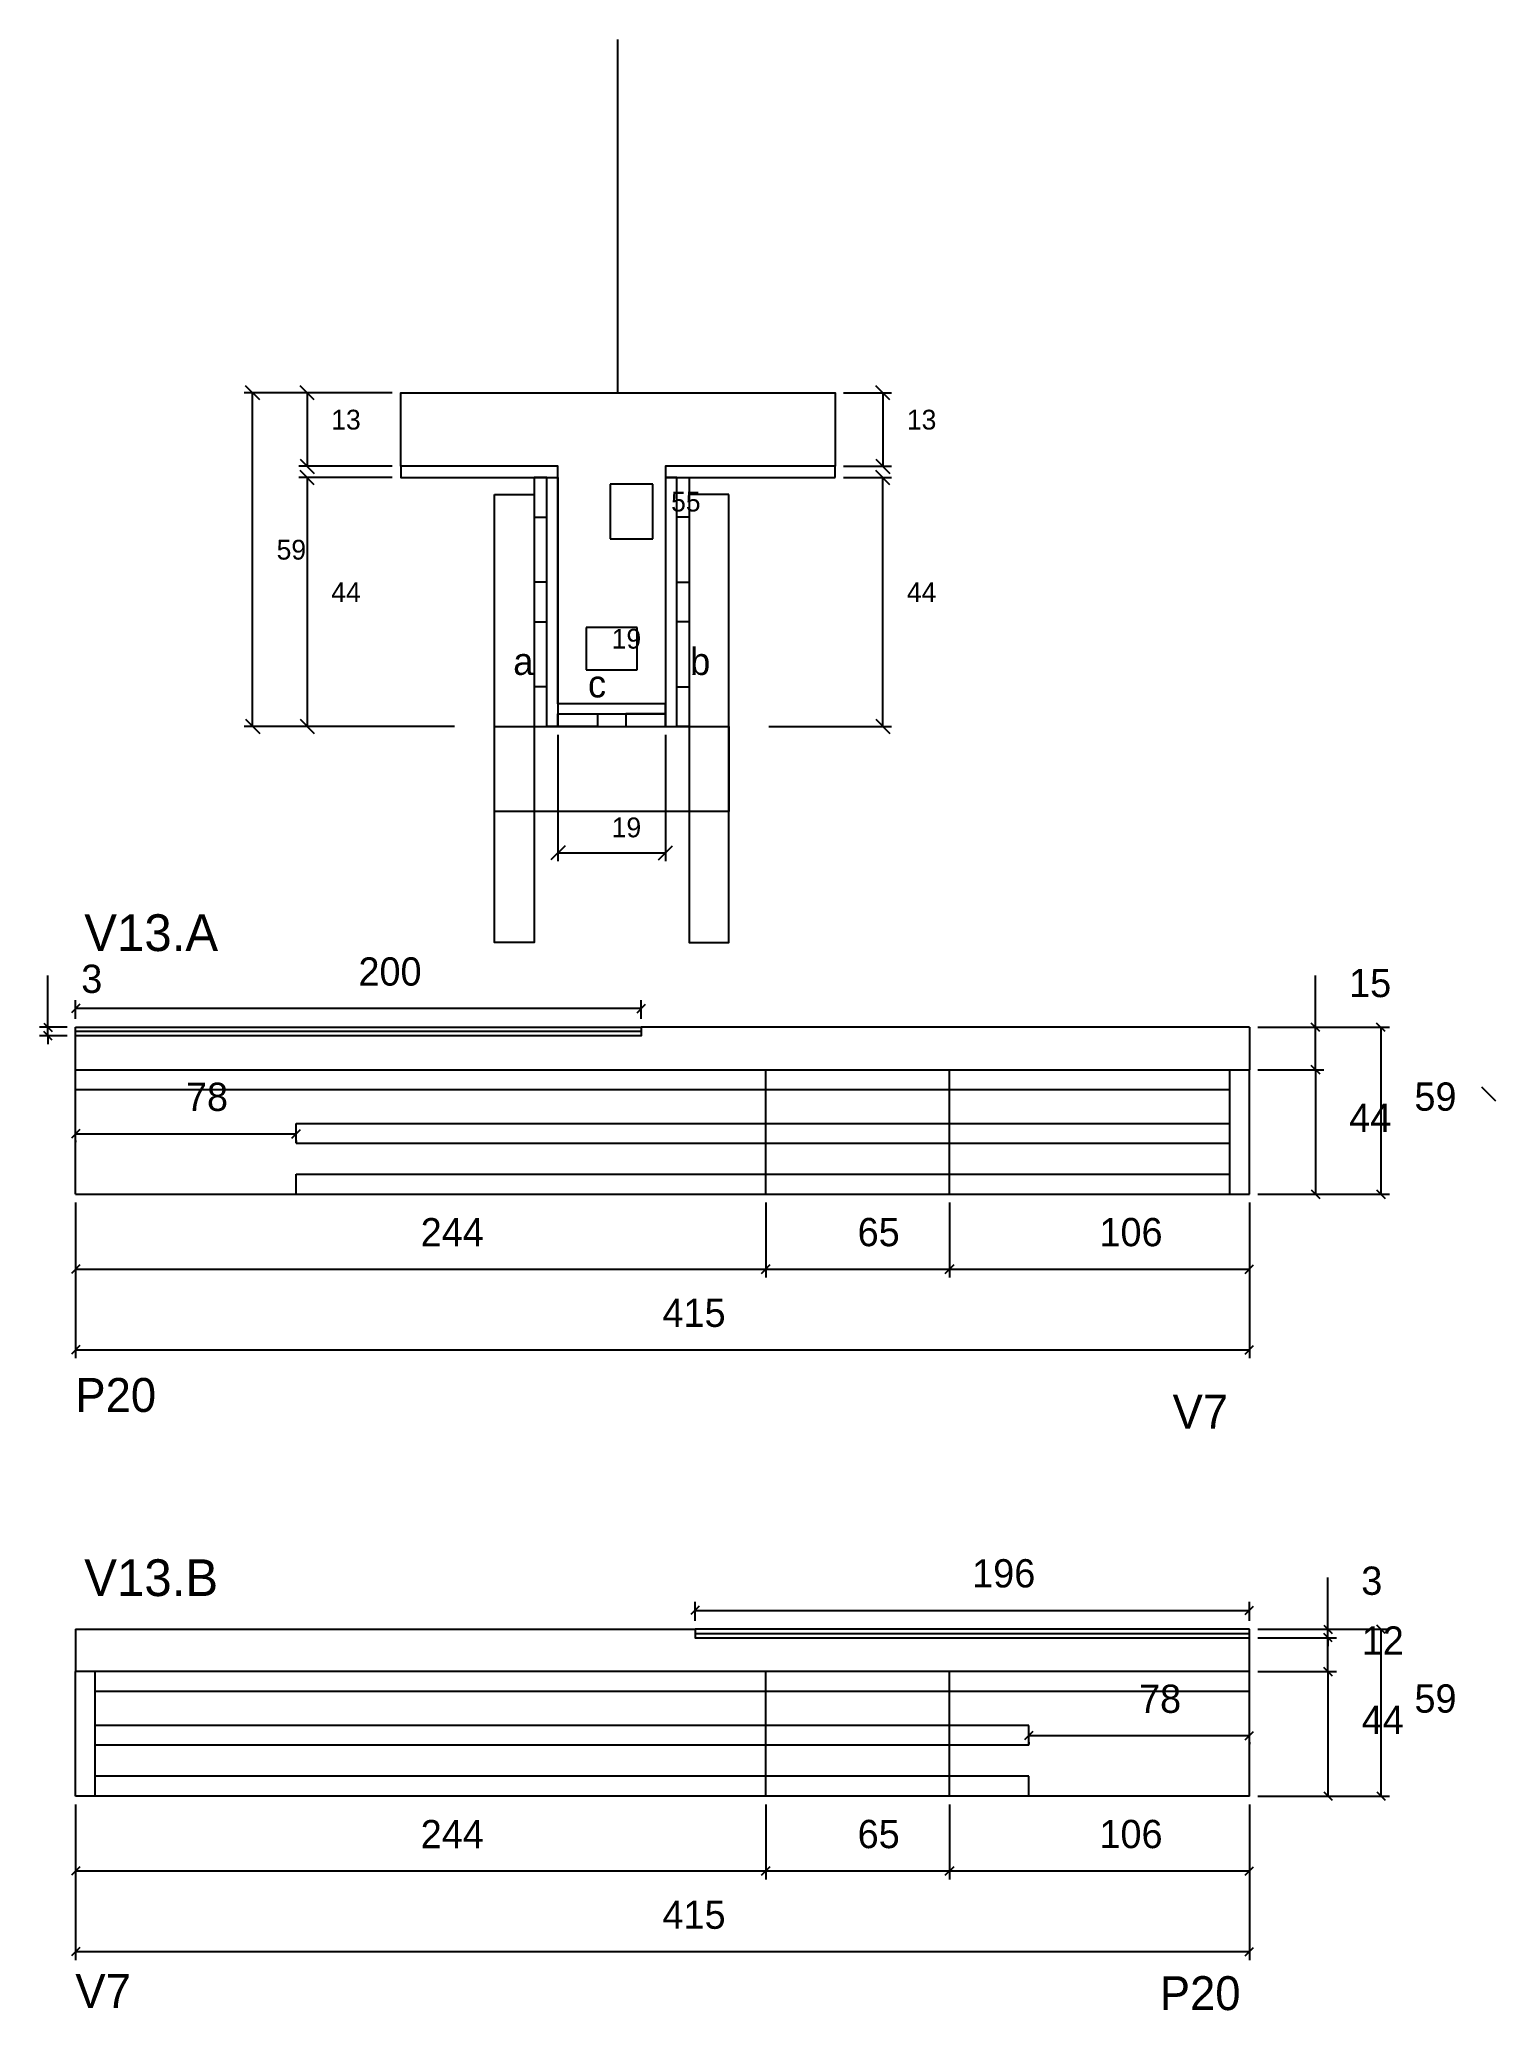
# Model space of a CAD drawing. Header units: metres. Extents: x 6731 to 7246, y 4180 to 4877.
import ezdxf

# ---------------------------------------------------------------- set-up
doc = ezdxf.new("R2010")
doc.units = ezdxf.units.M

msp = doc.modelspace()

# ---------------------------------------------------------------- linework, layer by layer
at = {"layer": 'CONCRETO', "color": 251}
msp.add_lwpolyline([(6858.9, 4726.1), (6858.9, 4752.1), (7012.5, 4752.1), (7012.5, 4726.1), (6952.5, 4726.1), (6952.5, 4642.1), (6914.5, 4642.1), (6914.5, 4726.1), (6858.9, 4726.1)], dxfattribs=at)
at = {"layer": 'COTA', "color": 4}
for p, q in [((6855.9, 4752.1), (6803.52, 4752.1)), ((6806.52, 4634.1), (6806.52, 4752.1)), ((6855.9, 4752.1), (6822.84, 4752.1)), ((6825.84, 4752.1), (6825.84, 4726.1)), ((7015.5, 4752.1), (7032.37, 4752.1)), ((7029.37, 4752.1), (7029.37, 4726.1)), ((6855.9, 4726.1), (6822.84, 4726.1)), ((6855.9, 4722.1), (6822.84, 4722.1)), ((6825.84, 4722.1), (6825.84, 4634.1)), ((7015.5, 4726.1), (7032.37, 4726.1)), ((7015.5, 4722.1), (7032.37, 4722.1)), ((7029.37, 4634.1), (7029.37, 4722.1)), ((6877.9, 4634.1), (6803.52, 4634.1)), ((6877.9, 4634.1), (6822.84, 4634.1)), ((6914.5, 4631.1), (6914.5, 4586.37)), ((6952.5, 4631.1), (6952.5, 4586.37)), ((6989.1, 4634.1), (7032.37, 4634.1)), ((6914.5, 4589.37), (6952.5, 4589.37)), ((6734.15, 4527.65), (6734.15, 4545.98)), ((7182.33, 4527.65), (7182.33, 4546.02)), ((6743.95, 4530.65), (6743.95, 4537.3)), ((6943.95, 4534.3), (6743.95, 4534.3)), ((6943.95, 4530.65), (6943.95, 4537.3)), ((6740.95, 4527.65), (6731.15, 4527.65)), ((6734.15, 4524.65), (6734.15, 4527.65)), ((7161.95, 4527.65), (7208.46, 4527.65)), ((7161.95, 4527.65), (7185.33, 4527.65)), ((7182.33, 4512.65), (7182.33, 4527.65)), ((7205.46, 4527.65), (7205.46, 4468.65)), ((6740.95, 4524.65), (6731.15, 4524.65)), ((6734.15, 4524.65), (6734.15, 4521.65)), ((7161.95, 4512.65), (7185.33, 4512.65)), ((7161.95, 4512.65), (7185.33, 4512.65)), ((7182.33, 4512.65), (7182.33, 4468.65)), ((6743.95, 4489.97), (6821.95, 4489.97)), ((6743.95, 4487.65), (6743.95, 4486.97)), ((6821.95, 4487.65), (6821.95, 4486.97)), ((6743.95, 4465.65), (6743.95, 4410.57)), ((6743.95, 4465.65), (6743.95, 4439.11)), ((6987.95, 4465.65), (6987.95, 4439.11)), ((6987.95, 4465.65), (6987.95, 4439.11)), ((7052.95, 4465.65), (7052.95, 4439.11)), ((7052.95, 4465.65), (7052.95, 4439.11)), ((7158.95, 4465.65), (7158.95, 4410.57)), ((7158.95, 4465.65), (7158.95, 4439.11)), ((7161.95, 4468.65), (7208.46, 4468.65)), ((7161.95, 4468.65), (7185.33, 4468.65)), ((6743.95, 4442.11), (6987.95, 4442.11)), ((6987.95, 4442.11), (7052.95, 4442.11)), ((7052.95, 4442.11), (7158.95, 4442.11)), ((6743.95, 4413.57), (7158.95, 4413.57)), ((7186.74, 4314.73), (7186.74, 4333.07)), ((6962.95, 4317.73), (6962.95, 4324.39)), ((7158.95, 4317.73), (7158.95, 4324.39)), ((6962.95, 4321.39), (7158.95, 4321.39)), ((7161.95, 4314.73), (7189.74, 4314.73)), ((7161.95, 4314.73), (7208.47, 4314.73)), ((7161.95, 4311.73), (7189.74, 4311.73)), ((7161.95, 4311.73), (7189.74, 4311.73)), ((7186.74, 4311.73), (7186.74, 4314.73)), ((7186.74, 4311.73), (7186.74, 4308.73)), ((7186.74, 4299.73), (7186.74, 4311.73)), ((7205.47, 4314.73), (7205.47, 4255.73)), ((7161.95, 4299.73), (7189.74, 4299.73)), ((7161.95, 4299.73), (7189.74, 4299.73)), ((7186.74, 4299.73), (7186.74, 4255.73)), ((7158.95, 4277.06), (7080.95, 4277.06)), ((7080.95, 4274.73), (7080.95, 4274.06)), ((7158.95, 4274.73), (7158.95, 4274.06)), ((7161.95, 4255.73), (7208.47, 4255.73)), ((7161.95, 4255.73), (7189.74, 4255.73)), ((6743.95, 4252.73), (6743.95, 4197.66)), ((6743.95, 4252.73), (6743.95, 4226.19)), ((6987.95, 4252.73), (6987.95, 4226.19)), ((6987.95, 4252.73), (6987.95, 4226.19)), ((7052.95, 4252.73), (7052.95, 4226.19)), ((7052.95, 4252.73), (7052.95, 4226.19)), ((7158.95, 4252.73), (7158.95, 4197.66)), ((7158.95, 4252.73), (7158.95, 4226.19)), ((6987.95, 4229.19), (6743.95, 4229.19)), ((7052.95, 4229.19), (6987.95, 4229.19)), ((7158.95, 4229.19), (7052.95, 4229.19)), ((7158.95, 4200.66), (6743.95, 4200.66))]:
    msp.add_line(p, q, dxfattribs=at)
at = {"layer": 'COTA'}
for p, q in [((6745.45, 4535.8), (6742.45, 4532.8)), ((6942.45, 4532.8), (6945.45, 4535.8)), ((6732.65, 4529.15), (6735.65, 4526.15)), ((6735.65, 4523.15), (6732.65, 4526.15)), ((7183.83, 4526.15), (7180.83, 4529.15)), ((7206.96, 4526.15), (7203.96, 4529.15)), ((7183.83, 4511.15), (7180.83, 4514.15)), ((7180.83, 4514.15), (7183.83, 4511.15)), ((6745.45, 4491.47), (6742.45, 4488.47)), ((6820.45, 4488.47), (6823.45, 4491.47)), ((7180.83, 4470.15), (7183.83, 4467.15)), ((7203.96, 4470.15), (7206.96, 4467.15)), ((6745.45, 4443.61), (6742.45, 4440.61)), ((6989.45, 4443.61), (6986.45, 4440.61)), ((6986.45, 4440.61), (6989.45, 4443.61)), ((7051.45, 4440.61), (7054.45, 4443.61)), ((7054.45, 4443.61), (7051.45, 4440.61)), ((7157.45, 4440.61), (7160.45, 4443.61)), ((6745.45, 4415.07), (6742.45, 4412.07)), ((7157.45, 4412.07), (7160.45, 4415.07)), ((6964.45, 4322.89), (6961.45, 4319.89)), ((7157.45, 4319.89), (7160.45, 4322.89)), ((7185.24, 4316.23), (7188.24, 4313.23)), ((7206.97, 4313.23), (7203.97, 4316.23)), ((7188.24, 4310.23), (7185.24, 4313.23)), ((7188.24, 4310.23), (7185.24, 4313.23)), ((7188.24, 4298.23), (7185.24, 4301.23)), ((7185.24, 4301.23), (7188.24, 4298.23)), ((7082.45, 4278.56), (7079.45, 4275.56)), ((7157.45, 4275.56), (7160.45, 4278.56)), ((7185.24, 4257.23), (7188.24, 4254.23)), ((7203.97, 4257.23), (7206.97, 4254.23)), ((6745.45, 4230.69), (6742.45, 4227.69)), ((6989.45, 4230.69), (6986.45, 4227.69)), ((6986.45, 4227.69), (6989.45, 4230.69)), ((7051.45, 4227.69), (7054.45, 4230.69)), ((7054.45, 4230.69), (7051.45, 4227.69)), ((7157.45, 4227.69), (7160.45, 4230.69)), ((6745.45, 4202.16), (6742.45, 4199.16)), ((7157.45, 4199.16), (7160.45, 4202.16))]:
    msp.add_line(p, q, dxfattribs=at)
at = {"layer": 'COTA', "color": 241}
for p, q in [((7158.95, 4527.65), (6943.95, 4527.65)), ((7158.95, 4527.65), (7158.95, 4512.65)), ((6743.95, 4512.65), (6743.95, 4524.65)), ((6743.95, 4314.73), (6962.95, 4314.73)), ((6743.95, 4314.73), (6743.95, 4299.73)), ((7158.95, 4299.73), (7158.95, 4311.73))]:
    msp.add_line(p, q, dxfattribs=at)
at = {"layer": 'COTA'}
for points in [[(6809.02, 4749.6), (6804.02, 4754.6)], [(6828.34, 4749.6), (6823.34, 4754.6)], [(7031.87, 4749.6), (7026.87, 4754.6)], [(6823.34, 4728.6), (6828.34, 4723.6)], [(7026.87, 4728.6), (7031.87, 4723.6)], [(6828.34, 4719.6), (6823.34, 4724.6)], [(7031.87, 4719.6), (7026.87, 4724.6)], [(6804.02, 4636.6), (6809.02, 4631.6)], [(6823.34, 4636.6), (6828.34, 4631.6)], [(7026.87, 4636.6), (7031.87, 4631.6)], [(6917, 4591.87), (6912, 4586.87)], [(6950, 4586.87), (6955, 4591.87)], [(7241, 4506.6), (7246, 4501.6)]]:
    msp.add_lwpolyline(points, dxfattribs=at)
at = {"layer": 'Cota Seção (2x)', "color": 180}
for p, q in [((6933, 4719.76), (6933, 4700.43)), ((6948, 4719.76), (6933, 4719.76)), ((6948, 4700.43), (6948, 4719.76)), ((6933, 4700.43), (6948, 4700.43)), ((6924.5, 4669.1), (6924.5, 4654.1)), ((6942.5, 4669.1), (6924.5, 4669.1)), ((6942.5, 4654.1), (6942.5, 4669.1)), ((6924.5, 4654.1), (6942.5, 4654.1))]:
    msp.add_line(p, q, dxfattribs=at)
at = {"layer": 'Madeira', "color": 126}
for points in [[(6906.1, 4708.1), (6910.5, 4708.1), (6910.5, 4722.1), (6906.1, 4722.1), (6906.1, 4708.1)], [(6960.9, 4708.1), (6956.5, 4708.1), (6956.5, 4722.1), (6960.9, 4722.1), (6960.9, 4708.1)], [(6906.1, 4671.1), (6910.5, 4671.1), (6910.5, 4685.1), (6906.1, 4685.1), (6906.1, 4671.1)], [(6960.9, 4671.1), (6956.5, 4671.1), (6956.5, 4685.1), (6960.9, 4685.1), (6960.9, 4671.1)], [(6906.1, 4634.1), (6910.5, 4634.1), (6910.5, 4648.1), (6906.1, 4648.1), (6906.1, 4634.1)], [(6960.9, 4634.1), (6956.5, 4634.1), (6956.5, 4648.1), (6960.9, 4648.1), (6960.9, 4634.1)], [(6914.5, 4634.1), (6914.5, 4638.5), (6928.5, 4638.5), (6928.5, 4634.1), (6914.5, 4634.1)], [(6952.5, 4634.1), (6952.5, 4638.5), (6938.5, 4638.5), (6938.5, 4634.1), (6952.5, 4634.1)]]:
    msp.add_lwpolyline(points, dxfattribs=at)
at = {"layer": 'Painéis', "color": 200}
for p, q in [((6743.95, 4468.65), (6743.95, 4512.65)), ((6743.95, 4512.65), (7158.95, 4512.65)), ((6987.95, 4468.65), (6987.95, 4512.65)), ((7052.95, 4468.65), (7052.95, 4512.65)), ((7158.95, 4468.65), (7158.95, 4512.65)), ((6743.95, 4468.65), (7158.95, 4468.65)), ((6743.95, 4255.73), (6743.95, 4299.73)), ((7158.95, 4299.73), (6743.95, 4299.73)), ((6987.95, 4255.73), (6987.95, 4299.73)), ((7052.95, 4255.73), (7052.95, 4299.73)), ((7158.95, 4255.73), (7158.95, 4299.73)), ((7158.95, 4255.73), (6743.95, 4255.73))]:
    msp.add_line(p, q, dxfattribs=at)
for points in [[(6914.5, 4722.1), (6914.5, 4726.1), (6858.9, 4726.1), (6858.9, 4722.1), (6914.5, 4722.1)], [(6910.5, 4722.1), (6914.5, 4722.1), (6914.5, 4634.1), (6910.5, 4634.1), (6910.5, 4722.1)], [(7012.5, 4722.1), (7012.5, 4726.1), (6952.5, 4726.1), (6952.5, 4722.1), (7012.5, 4722.1)], [(6956.5, 4722.1), (6952.5, 4722.1), (6952.5, 4634.1), (6956.5, 4634.1), (6956.5, 4722.1)], [(6952.5, 4638.5), (6952.5, 4642.1), (6914.5, 4642.1), (6914.5, 4638.5), (6952.5, 4638.5)], [(6743.95, 4527.65), (6943.95, 4527.65), (6943.95, 4524.65), (6743.95, 4524.65), (6743.95, 4527.65)], [(7158.95, 4314.73), (6962.95, 4314.73), (6962.95, 4311.73), (7158.95, 4311.73), (7158.95, 4314.73)]]:
    msp.add_lwpolyline(points, dxfattribs=at)
at = {"layer": 'SARR_2.2x7', "color": 40}
for p, q in [((7152, 4468.65), (7152, 4512.65)), ((6743.95, 4505.65), (6987.95, 4505.65)), ((6987.95, 4505.65), (7052.95, 4505.65)), ((7052.95, 4505.65), (7152, 4505.65)), ((6821.95, 4486.65), (6821.95, 4493.65)), ((6821.95, 4493.65), (6987.95, 4493.65)), ((6987.95, 4493.65), (7052.95, 4493.65)), ((7052.95, 4493.65), (7152, 4493.65)), ((6821.95, 4486.65), (6987.95, 4486.65)), ((6987.95, 4486.65), (7052.95, 4486.65)), ((7052.95, 4486.65), (7152, 4486.65)), ((6821.95, 4468.65), (6821.95, 4475.65)), ((6821.95, 4475.65), (6987.95, 4475.65)), ((6987.95, 4475.65), (7052.95, 4475.65)), ((7052.95, 4475.65), (7152, 4475.65)), ((6750.91, 4255.73), (6750.91, 4299.73)), ((6987.95, 4292.73), (6750.91, 4292.73)), ((7052.95, 4292.73), (6987.95, 4292.73)), ((7158.95, 4292.73), (7052.95, 4292.73)), ((6987.95, 4280.73), (6750.91, 4280.73)), ((7052.95, 4280.73), (6987.95, 4280.73)), ((7080.95, 4280.73), (7052.95, 4280.73)), ((7080.95, 4273.73), (7080.95, 4280.73)), ((6987.95, 4273.73), (6750.91, 4273.73)), ((7052.95, 4273.73), (6987.95, 4273.73)), ((7080.95, 4273.73), (7052.95, 4273.73)), ((6987.95, 4262.73), (6750.91, 4262.73)), ((7052.95, 4262.73), (6987.95, 4262.73)), ((7080.95, 4262.73), (7052.95, 4262.73)), ((7080.95, 4255.73), (7080.95, 4262.73))]:
    msp.add_line(p, q, dxfattribs=at)
at = {"layer": 'SARR_3.5x7', "color": 81}
for points in [[(6892.1, 4716.1), (6906.1, 4716.1), (6906.1, 4557.62), (6892.1, 4557.62), (6892.1, 4716.1)], [(6974.9, 4716.1), (6960.9, 4716.1), (6960.9, 4557.62), (6974.9, 4557.62), (6974.9, 4716.1)], [(6892.1, 4634.1), (6974.9, 4634.1), (6974.9, 4604.04), (6892.1, 4604.04), (6892.1, 4634.1)]]:
    msp.add_lwpolyline(points, dxfattribs=at)
at = {"layer": 'SARR_EDITAR', "color": 141}
for p, q in [((6943.95, 4526.15), (6743.95, 4526.15)), ((6962.95, 4313.23), (7158.95, 4313.23))]:
    msp.add_line(p, q, dxfattribs=at)
at = {"layer": 'Texto Seção', "color": 252}
msp.add_line((6935.7, 4752.1), (6935.7, 4877.1), dxfattribs=at)

# ---------------------------------------------------------------- texts
at = {"layer": '5', "color": 5}
for s, p in [('P20', (6743.85, 4391.6)), ('V7', (7131.81, 4385.7)), ('V7', (6743.85, 4180.74)), ('P20', (7127.28, 4180.01))]:
    msp.add_text(s, height=12, dxfattribs=at).set_placement(p)
at = {"layer": 'COTA', "color": 1}
for s, p in [('13', (6834.34, 4739.1)), ('13', (7037.87, 4739.1)), ('59', (6815.02, 4693.1)), ('44', (6834.34, 4678.1)), ('44', (7037.87, 4678.1)), ('19', (6933.5, 4594.87))]:
    msp.add_text(s, height=7, dxfattribs=at).set_placement(p)
at = {"layer": 'COTA', "color": 240}
for s, p in [('3', (6745.93, 4539.81)), ('200', (6843.95, 4542.4)), ('15', (7194.22, 4538.33)), ('78', (6782.95, 4498.07)), ('59', (7217.32, 4498.15)), ('44', (7194.26, 4490.65)), ('244', (6865.95, 4450.18)), ('65', (7020.45, 4450.22)), ('106', (7105.95, 4450.21)), ('415', (6951.45, 4421.68)), ('196', (7060.95, 4329.52)), ('3', (7198.52, 4326.9)), ('12', (7198.68, 4305.73)), ('78', (7119.95, 4285.15)), ('59', (7217.33, 4285.23)), ('44', (7198.67, 4277.73)), ('244', (6865.95, 4237.27)), ('65', (7020.45, 4237.3)), ('106', (7105.95, 4237.3)), ('415', (6951.45, 4208.77))]:
    msp.add_text(s, height=10, dxfattribs=at).set_placement(p)
at = {"layer": 'Cota Seção (2x)', "color": 1}
for s, p in [('55', (6954.5, 4710.1)), ('19', (6933.5, 4661.6))]:
    msp.add_text(s, height=7, dxfattribs=at).set_placement(p)
at = {"layer": 'detalhes', "color": 4}
for s, p in [('a', (6898.67, 4652.3)), ('b', (6961.21, 4652.29)), ('c', (6925.1, 4644.33))]:
    msp.add_text(s, height=9.6, dxfattribs=at).set_placement(p)
at = {"layer": 'Texto Seção', "color": 7}
for s, p in [('V13.A', (6746.98, 4554.63)), ('V13.B', (6746.98, 4326.47))]:
    msp.add_text(s, height=13, dxfattribs=at).set_placement(p)

doc.saveas('drawing.dxf')
